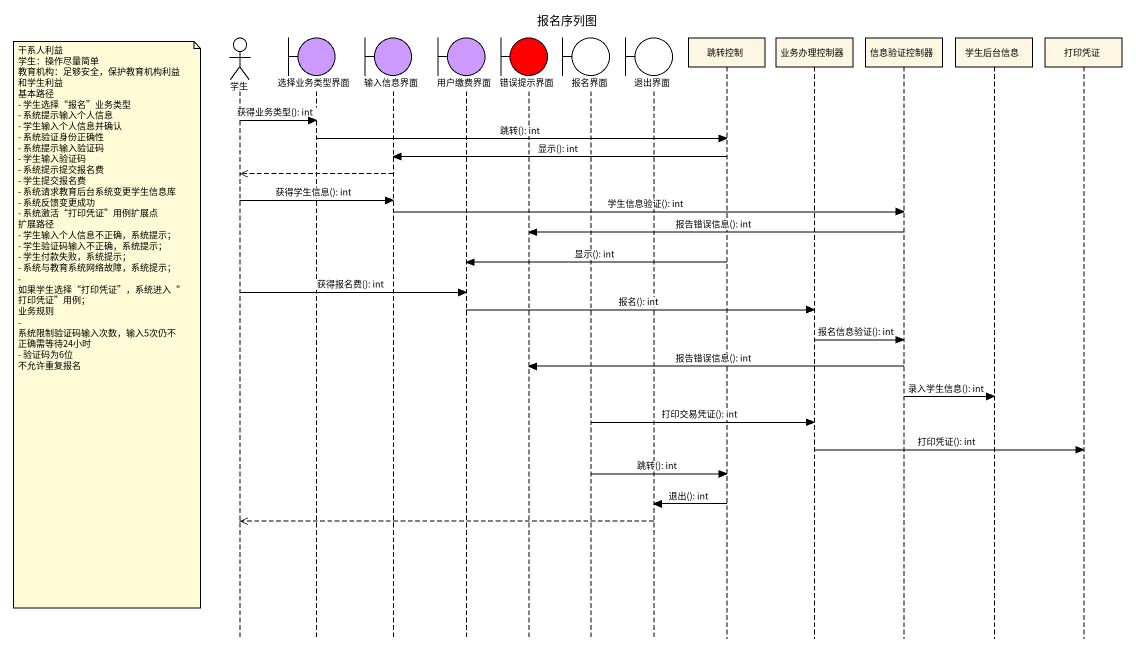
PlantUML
@startuml
title 报名序列图
hide footbox
actor 学生
boundary 选择业务类型界面 #CC99FF
boundary 输入信息界面 #CC99FF
boundary 用户缴费界面 #CC99FF
boundary 错误提示界面 #FF0000
boundary 报名界面
boundary 退出界面
participant 跳转控制
participant 业务办理控制器
participant 信息验证控制器
participant 学生后台信息
participant 打印凭证

学生 -> 选择业务类型界面 : 获得业务类型(): int
选择业务类型界面 -> 跳转控制 : 跳转(): int
跳转控制 -> 输入信息界面 : 显示(): int
输入信息界面 -->> 学生
学生 -> 输入信息界面 : 获得学生信息(): int
输入信息界面 -> 信息验证控制器 : 学生信息验证(): int
信息验证控制器 -> 错误提示界面 : 报告错误信息(): int
跳转控制 -> 用户缴费界面 : 显示(): int
学生 -> 用户缴费界面 : 获得报名费(): int
用户缴费界面 -> 业务办理控制器 : 报名(): int
note left of 学生
  干系人利益
  学生：操作尽量简单
  教育机构：足够安全，保护教育机构利益和学生利益
  基本路径
  - 学生选择“报名”业务类型
  - 系统提示输入个人信息
  - 学生输入个人信息并确认
  - 系统验证身份正确性
  - 系统提示输入验证码
  - 学生输入验证码
  - 系统提示提交报名费
  - 学生提交报名费
  - 系统请求教育后台系统变更学生信息库
  - 系统反馈变更成功
  - 系统激活“打印凭证”用例扩展点
  扩展路径
  - 学生输入个人信息不正确，系统提示；
  - 学生验证码输入不正确，系统提示；
  - 学生付款失败，系统提示；
  - 系统与教育系统网络故障，系统提示；
  - 如果学生选择“打印凭证”，系统进入“打印凭证”用例；
  业务规则
  - 系统限制验证码输入次数，输入5次仍不正确需等待24小时
  - 验证码为6位
  不允许重复报名
end note
业务办理控制器 -> 信息验证控制器 : 报名信息验证(): int
信息验证控制器 -> 错误提示界面 : 报告错误信息(): int
信息验证控制器 -> 学生后台信息 : 录入学生信息(): int
报名界面 -> 业务办理控制器 : 打印交易凭证(): int
业务办理控制器 -> 打印凭证 : 打印凭证(): int
报名界面 -> 跳转控制 : 跳转(): int
跳转控制 -> 退出界面 : 退出(): int
退出界面 -->> 学生
@enduml
